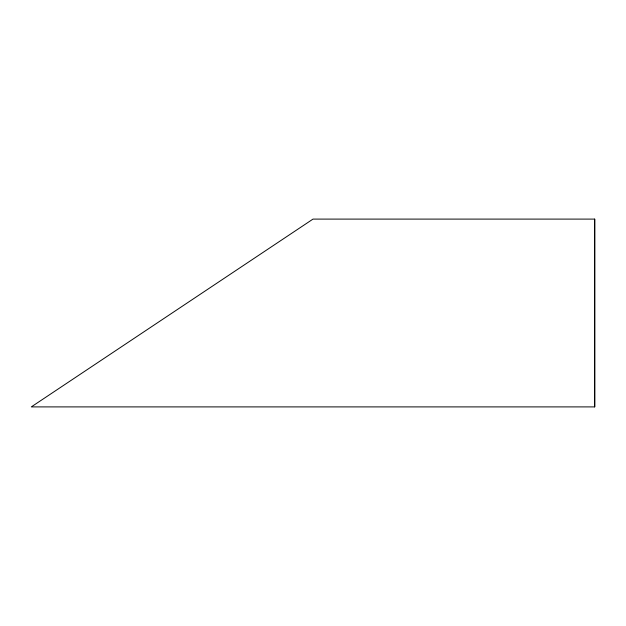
<?xml version="1.0" encoding="UTF-8"?>
<svg xmlns="http://www.w3.org/2000/svg" width="626" height="626" viewBox="0 0 626 626"><rect width="100%" height="100%" fill="white"/><g stroke="black" fill="none" stroke-linecap="round" stroke-linejoin="round"><path stroke-width="0.94" d="M594.7 406.9L594.7 219.1L313 219.1L31.3 406.9L594.7 406.9L594.7 219.1"/></g></svg>
